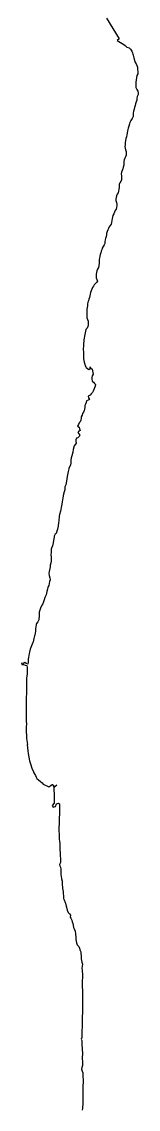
# Model space of a CAD drawing. Extents: x -74 to -34.8, y -33.8 to 5.3.
# Drawn here: x -39.071 to -38.928, y -15.179 to -13.851 of the extents above; entities that cross this region are included whole.
import ezdxf

# ---------------------------------------------------------------- set-up
doc = ezdxf.new("R2010")
doc.units = 0
doc.header["$LTSCALE"] = 2
doc.layers.add('UFEBRASIL', color=7, linetype='Continuous')

msp = doc.modelspace()

# ---------------------------------------------------------------- linework, layer by layer
at = {"layer": 'UFEBRASIL'}
msp.add_lwpolyline([(-38.9668, -13.847), (-38.9514, -13.8721), (-38.9537, -13.8741), (-38.9454, -13.8792), (-38.9437, -13.8802), (-38.9417, -13.8825), (-38.939, -13.8832), (-38.9374, -13.8847), (-38.9358, -13.8872), (-38.935, -13.8891), (-38.9345, -13.891), (-38.9342, -13.8922), (-38.9332, -13.8953), (-38.9323, -13.898), (-38.932, -13.9003), (-38.9305, -13.9026), (-38.9297, -13.9047), (-38.9286, -13.9069), (-38.9286, -13.9089), (-38.9284, -13.9127), (-38.9285, -13.9149), (-38.9297, -13.917), (-38.9301, -13.9196), (-38.9306, -13.9224), (-38.9309, -13.9249), (-38.9307, -13.9269), (-38.9309, -13.9294), (-38.9308, -13.9316), (-38.9296, -13.9341), (-38.9285, -13.9361), (-38.9278, -13.9386), (-38.928, -13.9402), (-38.9293, -13.9425), (-38.9298, -13.9448), (-38.9298, -13.947), (-38.9304, -13.949), (-38.9311, -13.9514), (-38.9316, -13.9537), (-38.9323, -13.9558), (-38.933, -13.9579), (-38.9338, -13.9606), (-38.9342, -13.9629), (-38.934, -13.9655), (-38.9342, -13.9671), (-38.9355, -13.9695), (-38.937, -13.9717), (-38.9381, -13.9741), (-38.9387, -13.9759), (-38.9395, -13.9788), (-38.9402, -13.9814), (-38.941, -13.9845), (-38.9414, -13.9875), (-38.9419, -13.9895), (-38.9424, -13.9916), (-38.943, -13.9939), (-38.9436, -13.9968), (-38.9438, -13.9985), (-38.9437, -14.0014), (-38.9442, -14.0036), (-38.944, -14.0056), (-38.9433, -14.0075), (-38.9427, -14.0096), (-38.9427, -14.0117), (-38.9427, -14.014), (-38.9435, -14.0161), (-38.9444, -14.0178), (-38.9452, -14.02), (-38.9455, -14.0219), (-38.9457, -14.0239), (-38.9455, -14.0263), (-38.9463, -14.0287), (-38.9468, -14.0309), (-38.9477, -14.0328), (-38.9483, -14.035), (-38.9488, -14.037), (-38.9485, -14.0392), (-38.9484, -14.0413), (-38.9485, -14.0441), (-38.9492, -14.0462), (-38.9503, -14.048), (-38.9514, -14.0497), (-38.9513, -14.0519), (-38.9511, -14.0535), (-38.9516, -14.0558), (-38.952, -14.0581), (-38.9525, -14.0601), (-38.9535, -14.0619), (-38.9544, -14.0638), (-38.9551, -14.0658), (-38.9555, -14.0678), (-38.9552, -14.0697), (-38.9547, -14.0718), (-38.9543, -14.0739), (-38.9543, -14.0757), (-38.9545, -14.078), (-38.955, -14.08), (-38.956, -14.0818), (-38.9571, -14.0837), (-38.9579, -14.0857), (-38.9588, -14.0877), (-38.9595, -14.0898), (-38.9598, -14.0916), (-38.9602, -14.0939), (-38.9606, -14.0962), (-38.9612, -14.0982), (-38.9622, -14.1), (-38.9633, -14.1017), (-38.9642, -14.1036), (-38.9652, -14.1055), (-38.9661, -14.1075), (-38.9666, -14.1096), (-38.9669, -14.1116), (-38.9672, -14.1136), (-38.9679, -14.1159), (-38.9684, -14.1177), (-38.9686, -14.1201), (-38.9689, -14.1221), (-38.9698, -14.1238), (-38.971, -14.1257), (-38.9721, -14.1276), (-38.9726, -14.1296), (-38.9731, -14.1315), (-38.9737, -14.1333), (-38.9745, -14.1353), (-38.9749, -14.1376), (-38.9752, -14.1397), (-38.9756, -14.1416), (-38.9758, -14.1437), (-38.9756, -14.1456), (-38.976, -14.1494), (-38.9767, -14.1514), (-38.9777, -14.1534), (-38.9786, -14.1553), (-38.9792, -14.1572), (-38.9795, -14.1593), (-38.9795, -14.1615), (-38.9793, -14.1638), (-38.9785, -14.1659), (-38.9777, -14.1679), (-38.979, -14.1695), (-38.9804, -14.1709), (-38.9817, -14.1726), (-38.9828, -14.1742), (-38.984, -14.1759), (-38.9847, -14.1779), (-38.9857, -14.1797), (-38.9863, -14.1819), (-38.9867, -14.1839), (-38.9872, -14.186), (-38.9877, -14.188), (-38.9882, -14.1901), (-38.9888, -14.192), (-38.9895, -14.1938), (-38.9899, -14.1961), (-38.9902, -14.1981), (-38.9904, -14.2002), (-38.9907, -14.2022), (-38.9909, -14.2042), (-38.9908, -14.2067), (-38.9909, -14.2087), (-38.991, -14.2107), (-38.9909, -14.2129), (-38.99, -14.2149), (-38.9893, -14.2169), (-38.9894, -14.219), (-38.9893, -14.2213), (-38.9897, -14.2234), (-38.9906, -14.2253), (-38.992, -14.227), (-38.9926, -14.2289), (-38.9929, -14.2311), (-38.9932, -14.2332), (-38.9936, -14.2353), (-38.9941, -14.2374), (-38.9944, -14.2396), (-38.9946, -14.2417), (-38.9949, -14.2437), (-38.9951, -14.2458), (-38.9951, -14.2479), (-38.9952, -14.2501), (-38.9952, -14.252), (-38.9951, -14.2542), (-38.9951, -14.2564), (-38.9951, -14.2585), (-38.995, -14.2605), (-38.9948, -14.2626), (-38.9945, -14.2647), (-38.9941, -14.2669), (-38.9933, -14.2691), (-38.9927, -14.2712), (-38.9922, -14.2724), (-38.9916, -14.2733), (-38.9886, -14.2758), (-38.9867, -14.2747), (-38.9868, -14.2724), (-38.9859, -14.274), (-38.9843, -14.2755), (-38.9839, -14.2773), (-38.9833, -14.2793), (-38.9832, -14.2816), (-38.9844, -14.2837), (-38.9849, -14.2857), (-38.9847, -14.2878), (-38.9844, -14.2899), (-38.9828, -14.2911), (-38.9815, -14.2927), (-38.9801, -14.2942), (-38.9806, -14.2962), (-38.9814, -14.2983), (-38.9821, -14.3004), (-38.9831, -14.3022), (-38.9841, -14.304), (-38.9856, -14.3055), (-38.9869, -14.3071), (-38.9893, -14.3085), (-38.9887, -14.3102), (-38.9877, -14.3123), (-38.9894, -14.3133), (-38.9913, -14.314), (-38.9918, -14.3162), (-38.9926, -14.3181), (-38.9931, -14.3199), (-38.9935, -14.3221), (-38.9938, -14.3241), (-38.9941, -14.326), (-38.9948, -14.3278), (-38.9962, -14.3297), (-38.9966, -14.3315), (-38.9978, -14.3335), (-38.9978, -14.3353), (-38.998, -14.3376), (-38.9989, -14.3396), (-39.0002, -14.3411), (-39.0011, -14.3431), (-39.0021, -14.3451), (-39.0002, -14.346), (-38.9998, -14.3481), (-38.999, -14.3501), (-39.0005, -14.3511), (-39.0019, -14.3526), (-39.0008, -14.3543), (-38.9994, -14.3558), (-39.0003, -14.3575), (-39.0017, -14.3592), (-39.0035, -14.3595), (-39.0042, -14.3615), (-39.0045, -14.3638), (-39.0038, -14.3657), (-39.0049, -14.367), (-39.0064, -14.3688), (-39.0076, -14.3734), (-39.0082, -14.3766), (-39.0093, -14.381), (-39.01, -14.3838), (-39.0105, -14.3866), (-39.0106, -14.39), (-39.0109, -14.392), (-39.0127, -14.3966), (-39.0128, -14.397), (-39.0136, -14.4002), (-39.015, -14.4063), (-39.0158, -14.4122), (-39.0166, -14.4168), (-39.0179, -14.4191), (-39.0178, -14.4215), (-39.018, -14.4226), (-39.0188, -14.4253), (-39.0196, -14.4279), (-39.0202, -14.4325), (-39.021, -14.4372), (-39.0216, -14.4401), (-39.0219, -14.4424), (-39.0232, -14.4489), (-39.0244, -14.453), (-39.0247, -14.455), (-39.0253, -14.4606), (-39.0257, -14.4629), (-39.0259, -14.4666), (-39.0266, -14.4708), (-39.0276, -14.473), (-39.0284, -14.4762), (-39.0296, -14.4768), (-39.031, -14.4794), (-39.031, -14.4803), (-39.0318, -14.4844), (-39.0323, -14.4873), (-39.033, -14.491), (-39.0341, -14.494), (-39.0344, -14.4953), (-39.0347, -14.4985), (-39.035, -14.5023), (-39.0346, -14.5044), (-39.0345, -14.5061), (-39.0345, -14.5092), (-39.035, -14.5123), (-39.0358, -14.5146), (-39.0358, -14.5169), (-39.0362, -14.5187), (-39.0371, -14.5224), (-39.0373, -14.5248), (-39.0371, -14.5272), (-39.0361, -14.5301), (-39.0359, -14.5325), (-39.0366, -14.5348), (-39.0371, -14.5371), (-39.0374, -14.5393), (-39.0387, -14.5417), (-39.0392, -14.5439), (-39.0398, -14.5468), (-39.0406, -14.5509), (-39.0414, -14.5525), (-39.0423, -14.5542), (-39.0432, -14.5571), (-39.0443, -14.5606), (-39.0449, -14.5618), (-39.0458, -14.5636), (-39.0477, -14.5671), (-39.0485, -14.5696), (-39.0491, -14.5722), (-39.0492, -14.5743), (-39.0494, -14.5777), (-39.0495, -14.5798), (-39.0498, -14.5815), (-39.0507, -14.5837), (-39.0525, -14.5859), (-39.0529, -14.5873), (-39.0535, -14.5902), (-39.0538, -14.5921), (-39.0538, -14.595), (-39.0541, -14.598), (-39.0546, -14.5997), (-39.055, -14.6011), (-39.0558, -14.6041), (-39.056, -14.6063), (-39.0566, -14.6083), (-39.057, -14.6091), (-39.0578, -14.611), (-39.0596, -14.6153), (-39.0603, -14.6174), (-39.0612, -14.6209), (-39.0614, -14.6227), (-39.0624, -14.6272), (-39.0626, -14.6296), (-39.0627, -14.6332), (-39.0632, -14.6355), (-39.065, -14.6347), (-39.0667, -14.6336), (-39.0684, -14.6346), (-39.0707, -14.6344), (-39.0704, -14.6361), (-39.0683, -14.6361), (-39.0663, -14.6368), (-39.0643, -14.6373), (-39.064, -14.6395), (-39.0639, -14.6435), (-39.0639, -14.6447), (-39.0641, -14.647), (-39.0644, -14.6506), (-39.0646, -14.6523), (-39.0647, -14.6563), (-39.0647, -14.6598), (-39.0647, -14.6645), (-39.0648, -14.6678), (-39.0649, -14.6723), (-39.0651, -14.6752), (-39.0651, -14.6784), (-39.0652, -14.6807), (-39.0652, -14.6841), (-39.0651, -14.6893), (-39.0651, -14.6917), (-39.0651, -14.6954), (-39.0651, -14.6979), (-39.0651, -14.7), (-39.065, -14.7055), (-39.0649, -14.7085), (-39.0649, -14.7087), (-39.065, -14.712), (-39.0651, -14.7142), (-39.0651, -14.7168), (-39.0651, -14.7182), (-39.0649, -14.7224), (-39.0646, -14.7264), (-39.0642, -14.7287), (-39.0637, -14.7335), (-39.0639, -14.7341), (-39.0635, -14.7377), (-39.0632, -14.7412), (-39.0627, -14.7446), (-39.061, -14.7537), (-39.0599, -14.7573), (-39.0582, -14.7625), (-39.0562, -14.7669), (-39.0557, -14.7683), (-39.0539, -14.7714), (-39.0529, -14.7733), (-39.0521, -14.7751), (-39.0501, -14.7769), (-39.0477, -14.7789), (-39.0457, -14.7805), (-39.0443, -14.782), (-39.0376, -14.7851), (-39.0348, -14.7837), (-39.0332, -14.7823), (-39.0324, -14.7825), (-39.0317, -14.785), (-39.0275, -14.7832), (-39.0304, -14.7855), (-39.0311, -14.7861), (-39.0311, -14.7883), (-39.0309, -14.7952), (-39.0309, -14.7989), (-39.0309, -14.8051), (-39.0332, -14.8082), (-39.032, -14.8099), (-39.0292, -14.8091), (-39.0282, -14.8061), (-39.0257, -14.8054), (-39.0242, -14.806), (-39.0244, -14.8124), (-39.0244, -14.815), (-39.0251, -14.8386), (-39.0249, -14.8433), (-39.0248, -14.845), (-39.0247, -14.8492), (-39.0245, -14.8515), (-39.0241, -14.8543), (-39.0239, -14.8576), (-39.0238, -14.8609), (-39.0238, -14.8629), (-39.0234, -14.865), (-39.0234, -14.8669), (-39.0235, -14.8693), (-39.0233, -14.8727), (-39.0232, -14.8751), (-39.0233, -14.8777), (-39.0245, -14.8801), (-39.0238, -14.8817), (-39.0232, -14.8835), (-39.0228, -14.8856), (-39.0229, -14.888), (-39.0229, -14.8905), (-39.0228, -14.8927), (-39.0225, -14.8944), (-39.0217, -14.8976), (-39.0211, -14.9004), (-39.0211, -14.903), (-39.0211, -14.9049), (-39.0208, -14.9077), (-39.0205, -14.9094), (-39.02, -14.9131), (-39.0198, -14.9158), (-39.0196, -14.9183), (-39.0193, -14.9215), (-39.0188, -14.9233), (-39.0174, -14.9264), (-39.0171, -14.9274), (-39.016, -14.9311), (-39.0157, -14.9322), (-39.0149, -14.9359), (-39.0138, -14.9385), (-39.012, -14.9401), (-39.011, -14.9421), (-39.0113, -14.9444), (-39.0106, -14.9455), (-39.0092, -14.9482), (-39.0089, -14.9502), (-39.0081, -14.9519), (-39.0077, -14.9542), (-39.0073, -14.9568), (-39.0065, -14.9587), (-39.0053, -14.9615), (-39.0046, -14.9647), (-39.0042, -14.969), (-39.0043, -14.9715), (-39.0039, -14.9735), (-39.0035, -14.9757), (-39.0025, -14.9781), (-39.0008, -14.9801), (-39, -14.9821), (-38.9994, -14.9843), (-38.9982, -14.9868), (-38.998, -14.9878), (-38.9978, -14.9924), (-38.9977, -14.9951), (-38.9971, -14.9995), (-38.9962, -15.0019), (-38.9966, -15.0042), (-38.9968, -15.0066), (-38.9966, -15.0089), (-38.9965, -15.0111), (-38.9963, -15.0133), (-38.9962, -15.0159), (-38.9963, -15.0188), (-38.9964, -15.0211), (-38.9965, -15.0227), (-38.9965, -15.0255), (-38.9964, -15.0277), (-38.9964, -15.0304), (-38.9963, -15.0329), (-38.996, -15.0346), (-38.996, -15.0372), (-38.9962, -15.0398), (-38.9962, -15.0421), (-38.9961, -15.0446), (-38.996, -15.0466), (-38.9961, -15.049), (-38.9961, -15.0515), (-38.9961, -15.0536), (-38.996, -15.0555), (-38.996, -15.0577), (-38.9961, -15.0596), (-38.9962, -15.0624), (-38.9964, -15.0646), (-38.9967, -15.0672), (-38.9967, -15.0695), (-38.9967, -15.0717), (-38.9967, -15.0742), (-38.9966, -15.0769), (-38.9966, -15.0796), (-38.9968, -15.0821), (-38.9969, -15.0849), (-38.9968, -15.0868), (-38.9968, -15.0892), (-38.997, -15.0914), (-38.9976, -15.0931), (-38.997, -15.095), (-38.9969, -15.097), (-38.997, -15.0989), (-38.9968, -15.1016), (-38.9967, -15.1033), (-38.9965, -15.1066), (-38.9963, -15.1095), (-38.9963, -15.1121), (-38.9964, -15.115), (-38.9965, -15.1178), (-38.9962, -15.1201), (-38.996, -15.123), (-38.9962, -15.1255), (-38.9968, -15.1278), (-38.9972, -15.1301), (-38.9965, -15.1324), (-38.9958, -15.1343), (-38.9958, -15.1367), (-38.9958, -15.1396), (-38.9955, -15.1422), (-38.9955, -15.1441), (-38.9955, -15.1468), (-38.9956, -15.1495), (-38.9957, -15.1516), (-38.9956, -15.1547), (-38.9957, -15.1571), (-38.9957, -15.1593), (-38.9957, -15.1618), (-38.9958, -15.1641), (-38.9956, -15.1664), (-38.9957, -15.1689), (-38.9958, -15.1711), (-38.9959, -15.1733), (-38.9961, -15.1756), (-38.9962, -15.1776), (-38.9964, -15.1801)], dxfattribs=at)

doc.saveas('drawing.dxf')
